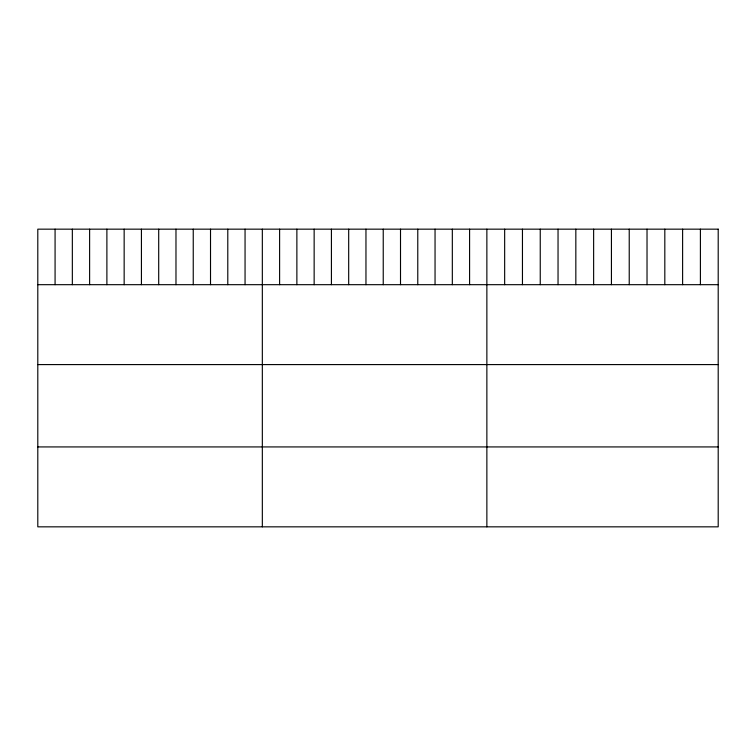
<?xml version="1.0" encoding="UTF-8"?>
<svg xmlns="http://www.w3.org/2000/svg" width="756" height="756" viewBox="0 0 756 756"><rect width="100%" height="100%" fill="white"/><g stroke="black" fill="none" stroke-linecap="round" stroke-linejoin="round"><path stroke-width="1.13" d="M37.8 284.681L718.2 284.681M37.8 364.59L718.2 364.59M37.8 446.928L718.2 446.928M700.406 229.162L700.406 284.681M682.611 229.162L682.611 284.681M664.817 229.162L664.817 284.681M647.023 229.162L647.023 284.681M629.228 229.162L629.228 284.681M611.434 229.162L611.434 284.681M593.63 229.162L593.63 284.681M575.836 229.162L575.836 284.681M558.041 229.162L558.041 284.681M540.247 229.162L540.247 284.681M522.453 229.162L522.453 284.681M504.658 229.162L504.658 284.681M486.864 229.162L486.864 526.837M469.589 229.162L469.589 284.681M452.324 229.162L452.324 284.681M435.05 229.162L435.05 284.681M417.775 229.162L417.775 284.681M400.51 229.162L400.51 284.681M383.235 229.162L383.235 284.681M365.961 229.162L365.961 284.681M348.686 229.162L348.686 284.681M331.421 229.162L331.421 284.681M314.146 229.162L314.146 284.681M296.872 229.162L296.872 284.681M279.607 229.162L279.607 284.681M262.332 229.162L262.332 526.837M245.057 229.162L245.057 284.681M227.792 229.162L227.792 284.681M210.518 229.162L210.518 284.681M193.243 229.162L193.243 284.681M175.978 229.162L175.978 284.681M158.703 229.162L158.703 284.681M141.429 229.162L141.429 284.681M124.154 229.162L124.154 284.681M106.889 229.162L106.889 284.681M89.614 229.162L89.614 284.681M72.34 229.162L72.34 284.681M55.075 229.162L55.075 284.681M718.2 229.162L37.8 229.162L37.8 526.837L718.2 526.837L718.2 229.162"/></g></svg>
